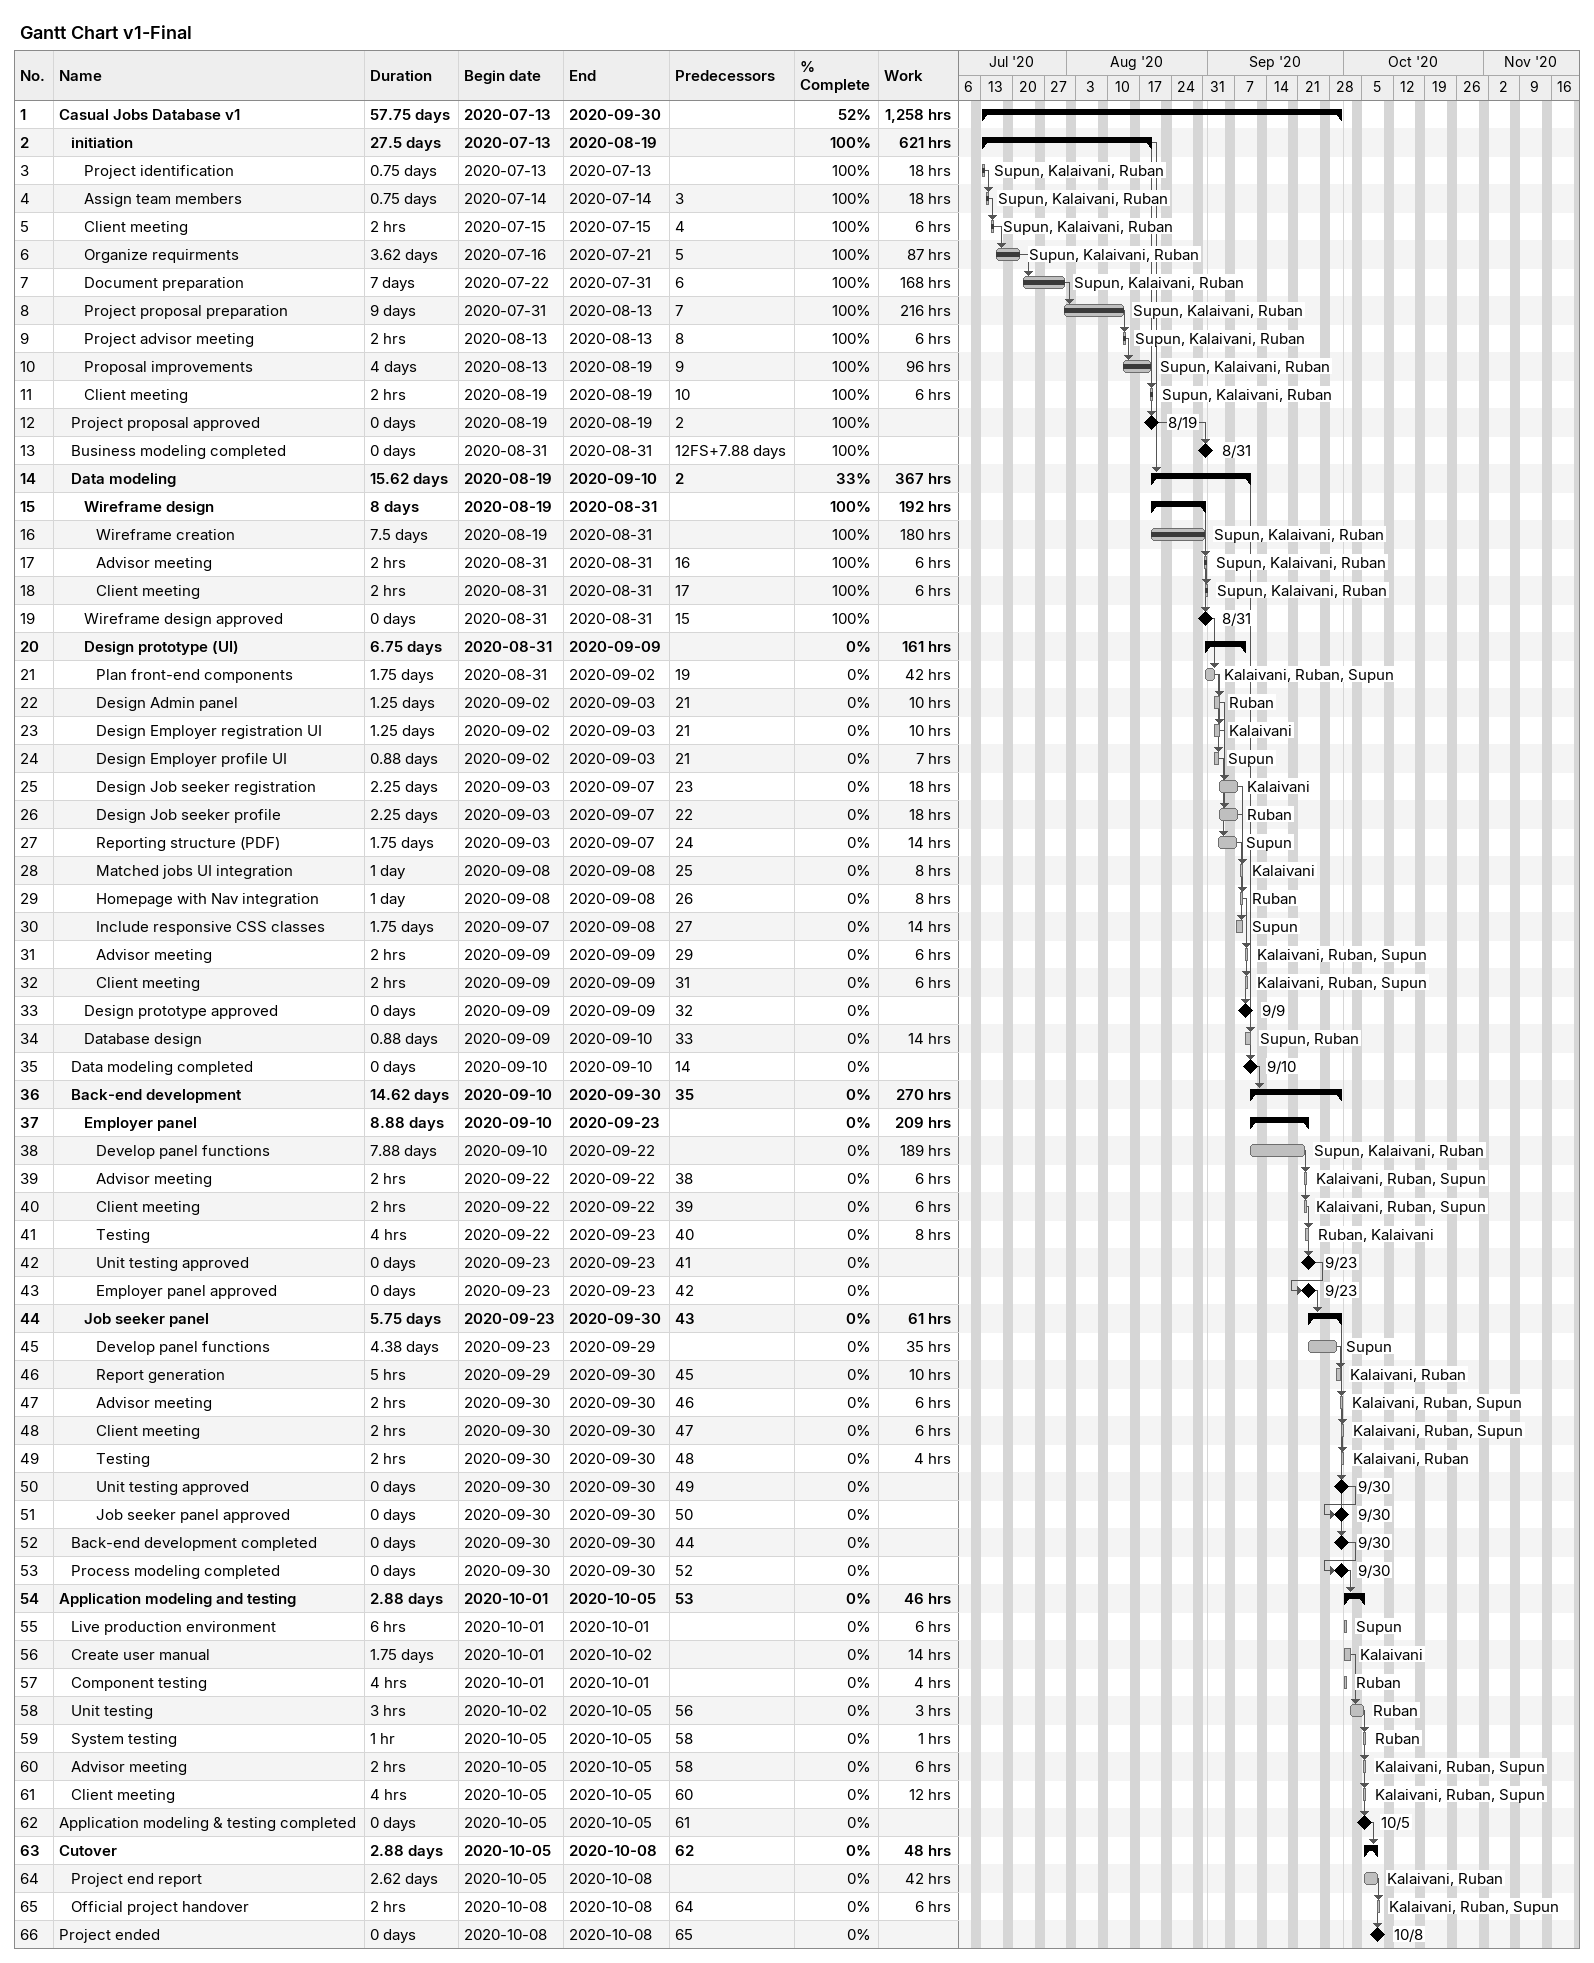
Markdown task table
Gantt Chart v1-Final

| ID | Level | Task | Duration | Start | Finish | Predecessors | Resources | % complete | Work (h) |
|---|---|---|---|---|---|---|---|---|---|
| 1 | 1 | **Casual Jobs Database v1** | 57.75d | 2020-07-13 | 2020-09-30 |  |  | 52 | 1258 |
| 2 | 2 | **initiation** | 27.5d | 2020-07-13 | 2020-08-19 |  |  | 100 | 621 |
| 3 | 3 | Project identification | 0.75d | 2020-07-13 | 2020-07-13 |  | Supun, Kalaivani, Ruban | 100 | 18 |
| 4 | 3 | Assign team members | 0.75d | 2020-07-14 | 2020-07-14 | 3 | Supun, Kalaivani, Ruban | 100 | 18 |
| 5 | 3 | Client meeting | 2h | 2020-07-15 | 2020-07-15 | 4 | Supun, Kalaivani, Ruban | 100 | 6 |
| 6 | 3 | Organize requirments | 3.62d | 2020-07-16 | 2020-07-21 | 5 | Supun, Kalaivani, Ruban | 100 | 87 |
| 7 | 3 | Document preparation | 7d | 2020-07-22 | 2020-07-31 | 6 | Supun, Kalaivani, Ruban | 100 | 168 |
| 8 | 3 | Project proposal preparation | 9d | 2020-07-31 | 2020-08-13 | 7 | Supun, Kalaivani, Ruban | 100 | 216 |
| 9 | 3 | Project advisor meeting | 2h | 2020-08-13 | 2020-08-13 | 8 | Supun, Kalaivani, Ruban | 100 | 6 |
| 10 | 3 | Proposal improvements | 4d | 2020-08-13 | 2020-08-19 | 9 | Supun, Kalaivani, Ruban | 100 | 96 |
| 11 | 3 | Client meeting | 2h | 2020-08-19 | 2020-08-19 | 10 | Supun, Kalaivani, Ruban | 100 | 6 |
| 12 | 2 | Project proposal approved | 0d | 2020-08-19 | 2020-08-19 | 2 |  | 100 |  |
| 13 | 2 | Business modeling completed | 0d | 2020-08-31 | 2020-08-31 | 12FS+7.88d |  | 100 |  |
| 14 | 2 | **Data modeling** | 15.62d | 2020-08-19 | 2020-09-10 | 2 |  | 33 | 367 |
| 15 | 3 | **Wireframe design** | 8d | 2020-08-19 | 2020-08-31 |  |  | 100 | 192 |
| 16 | 4 | Wireframe creation | 7.5d | 2020-08-19 | 2020-08-31 |  | Supun, Kalaivani, Ruban | 100 | 180 |
| 17 | 4 | Advisor meeting | 2h | 2020-08-31 | 2020-08-31 | 16 | Supun, Kalaivani, Ruban | 100 | 6 |
| 18 | 4 | Client meeting | 2h | 2020-08-31 | 2020-08-31 | 17 | Supun, Kalaivani, Ruban | 100 | 6 |
| 19 | 3 | Wireframe design approved | 0d | 2020-08-31 | 2020-08-31 | 15 |  | 100 |  |
| 20 | 3 | **Design prototype (UI)** | 6.75d | 2020-08-31 | 2020-09-09 |  |  | 0 | 161 |
| 21 | 4 | Plan front-end components | 1.75d | 2020-08-31 | 2020-09-02 | 19 | Kalaivani, Ruban, Supun | 0 | 42 |
| 22 | 4 | Design Admin panel | 1.25d | 2020-09-02 | 2020-09-03 | 21 | Ruban | 0 | 10 |
| 23 | 4 | Design Employer registration UI | 1.25d | 2020-09-02 | 2020-09-03 | 21 | Kalaivani | 0 | 10 |
| 24 | 4 | Design Employer profile UI | 0.88d | 2020-09-02 | 2020-09-03 | 21 | Supun | 0 | 7 |
| 25 | 4 | Design Job seeker registration | 2.25d | 2020-09-03 | 2020-09-07 | 23 | Kalaivani | 0 | 18 |
| 26 | 4 | Design Job seeker profile | 2.25d | 2020-09-03 | 2020-09-07 | 22 | Ruban | 0 | 18 |
| 27 | 4 | Reporting structure (PDF) | 1.75d | 2020-09-03 | 2020-09-07 | 24 | Supun | 0 | 14 |
| 28 | 4 | Matched jobs UI integration | 1d | 2020-09-08 | 2020-09-08 | 25 | Kalaivani | 0 | 8 |
| 29 | 4 | Homepage with Nav integration | 1d | 2020-09-08 | 2020-09-08 | 26 | Ruban | 0 | 8 |
| 30 | 4 | Include responsive CSS classes | 1.75d | 2020-09-07 | 2020-09-08 | 27 | Supun | 0 | 14 |
| 31 | 4 | Advisor meeting | 2h | 2020-09-09 | 2020-09-09 | 29 | Kalaivani, Ruban, Supun | 0 | 6 |
| 32 | 4 | Client meeting | 2h | 2020-09-09 | 2020-09-09 | 31 | Kalaivani, Ruban, Supun | 0 | 6 |
| 33 | 3 | Design prototype approved | 0d | 2020-09-09 | 2020-09-09 | 32 |  | 0 |  |
| 34 | 3 | Database design | 0.88d | 2020-09-09 | 2020-09-10 | 33 | Supun, Ruban | 0 | 14 |
| 35 | 2 | Data modeling completed | 0d | 2020-09-10 | 2020-09-10 | 14 |  | 0 |  |
| 36 | 2 | **Back-end development** | 14.62d | 2020-09-10 | 2020-09-30 | 35 |  | 0 | 270 |
| 37 | 3 | **Employer panel** | 8.88d | 2020-09-10 | 2020-09-23 |  |  | 0 | 209 |
| 38 | 4 | Develop panel functions | 7.88d | 2020-09-10 | 2020-09-22 |  | Supun, Kalaivani, Ruban | 0 | 189 |
| 39 | 4 | Advisor meeting | 2h | 2020-09-22 | 2020-09-22 | 38 | Kalaivani, Ruban, Supun | 0 | 6 |
| 40 | 4 | Client meeting | 2h | 2020-09-22 | 2020-09-22 | 39 | Kalaivani, Ruban, Supun | 0 | 6 |
| 41 | 4 | Testing | 4h | 2020-09-22 | 2020-09-23 | 40 | Ruban, Kalaivani | 0 | 8 |
| 42 | 4 | Unit testing approved | 0d | 2020-09-23 | 2020-09-23 | 41 |  | 0 |  |
| 43 | 4 | Employer panel approved | 0d | 2020-09-23 | 2020-09-23 | 42 |  | 0 |  |
| 44 | 3 | **Job seeker panel** | 5.75d | 2020-09-23 | 2020-09-30 | 43 |  | 0 | 61 |
| 45 | 4 | Develop panel functions | 4.38d | 2020-09-23 | 2020-09-29 |  | Supun | 0 | 35 |
| 46 | 4 | Report generation | 5h | 2020-09-29 | 2020-09-30 | 45 | Kalaivani, Ruban | 0 | 10 |
| 47 | 4 | Advisor meeting | 2h | 2020-09-30 | 2020-09-30 | 46 | Kalaivani, Ruban, Supun | 0 | 6 |
| 48 | 4 | Client meeting | 2h | 2020-09-30 | 2020-09-30 | 47 | Kalaivani, Ruban, Supun | 0 | 6 |
| 49 | 4 | Testing | 2h | 2020-09-30 | 2020-09-30 | 48 | Kalaivani, Ruban | 0 | 4 |
| 50 | 4 | Unit testing approved | 0d | 2020-09-30 | 2020-09-30 | 49 |  | 0 |  |
| 51 | 4 | Job seeker panel approved | 0d | 2020-09-30 | 2020-09-30 | 50 |  | 0 |  |
| 52 | 2 | Back-end development completed | 0d | 2020-09-30 | 2020-09-30 | 44 |  | 0 |  |
| 53 | 2 | Process modeling completed | 0d | 2020-09-30 | 2020-09-30 | 52 |  | 0 |  |
| 54 | 1 | **Application modeling and testing** | 2.88d | 2020-10-01 | 2020-10-05 | 53 |  | 0 | 46 |
| 55 | 2 | Live production environment | 6h | 2020-10-01 | 2020-10-01 |  | Supun | 0 | 6 |
| 56 | 2 | Create user manual | 1.75d | 2020-10-01 | 2020-10-02 |  | Kalaivani | 0 | 14 |
| 57 | 2 | Component testing | 4h | 2020-10-01 | 2020-10-01 |  | Ruban | 0 | 4 |
| 58 | 2 | Unit testing | 3h | 2020-10-02 | 2020-10-05 | 56 | Ruban | 0 | 3 |
| 59 | 2 | System testing | 1h | 2020-10-05 | 2020-10-05 | 58 | Ruban | 0 | 1 |
| 60 | 2 | Advisor meeting | 2h | 2020-10-05 | 2020-10-05 | 58 | Kalaivani, Ruban, Supun | 0 | 6 |
| 61 | 2 | Client meeting | 4h | 2020-10-05 | 2020-10-05 | 60 | Kalaivani, Ruban, Supun | 0 | 12 |
| 62 | 1 | Application modeling & testing completed | 0d | 2020-10-05 | 2020-10-05 | 61 |  | 0 |  |
| 63 | 1 | **Cutover** | 2.88d | 2020-10-05 | 2020-10-08 | 62 |  | 0 | 48 |
| 64 | 2 | Project end report | 2.62d | 2020-10-05 | 2020-10-08 |  | Kalaivani, Ruban | 0 | 42 |
| 65 | 2 | Official project handover | 2h | 2020-10-08 | 2020-10-08 | 64 | Kalaivani, Ruban, Supun | 0 | 6 |
| 66 | 1 | Project ended | 0d | 2020-10-08 | 2020-10-08 | 65 |  | 0 |  |
